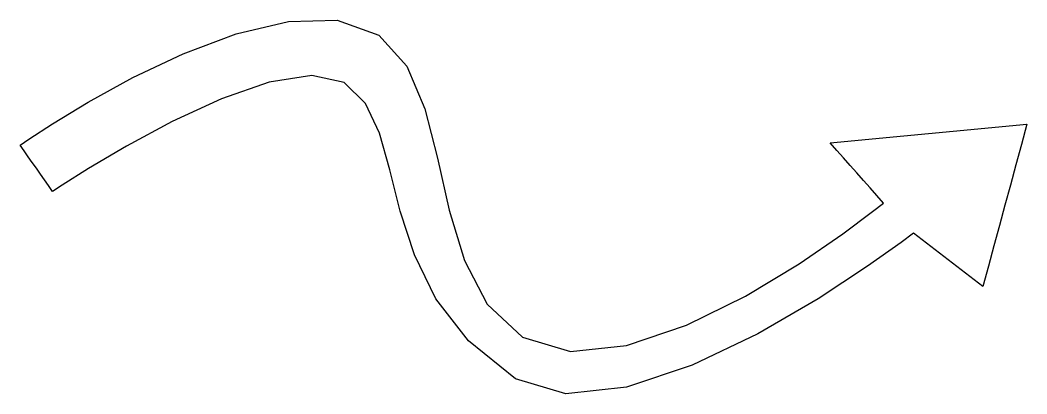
# Model space of a CAD drawing. Extents: x -61 to 63, y -18 to 28.
import ezdxf

# ---------------------------------------------------------------- set-up
doc = ezdxf.new("R2010")
doc.units = 0
doc.layers.add('Layer_1', color=7, linetype='CONTINUOUS')

msp = doc.modelspace()

# ---------------------------------------------------------------- linework, layer by layer
at = {"layer": 'Layer_1', "color": 7}
msp.add_lwpolyline([(-61.293812, 12.258775), (-60.233326, 12.988432), (-57.309137, 14.897928), (-52.907144, 17.568004), (-47.413257, 20.57942), (-41.21338, 23.512922), (-34.693411, 25.949268), (-28.239257, 27.469207), (-22.236823, 27.653495), (-17.092865, 25.803305), (-13.677274, 21.985429), (-11.453453, 16.750576), (-9.884797, 10.649459), (-8.434708, 4.23277), (-6.566583, -1.948743), (-3.743822, -7.344409), (0.570176, -11.403498), (6.491867, -13.148534), (13.412478, -12.428021), (20.780764, -9.930157), (28.045483, -6.343197), (34.655393, -2.355312), (40.059249, 1.34527), (43.705805, 4.070295), (45.043824, 5.131592), (44.224197, 6.058127), (43.40457, 6.984663), (42.584943, 7.911198), (41.765316, 8.837706), (40.945692, 9.764241), (40.126065, 10.690777), (39.306438, 11.617312), (38.486811, 12.543848), (41.515865, 12.828949), (44.54492, 13.114021), (47.573974, 13.399122), (50.603029, 13.684195), (53.632086, 13.969296), (56.66114, 14.254368), (59.690195, 14.539469), (62.719249, 14.824556), (62.042167, 12.330036), (61.365082, 9.83553), (60.688, 7.340996), (60.010918, 4.846491), (59.333836, 2.351985), (58.656751, -0.142549), (57.979668, -2.637055), (57.302586, -5.131561), (56.233509, -4.311931), (55.164431, -3.492329), (54.095354, -2.6727), (53.026273, -1.85307), (51.957196, -1.03344), (50.888118, -0.21381), (49.819041, 0.60582), (48.749963, 1.425449), (47.228591, 0.281123), (43.096011, -2.658334), (36.999545, -6.652569), (29.586504, -10.96134), (21.504204, -14.844267), (13.399964, -17.561079), (5.921095, -18.371452), (-0.285087, -16.53506), (-6.074994, -11.847292), (-10.069782, -6.661516), (-12.716601, -1.24474), (-14.462608, 4.135912), (-15.754954, 9.2134), (-17.040793, 13.72063), (-18.767279, 17.39058), (-21.381562, 19.956132), (-25.380583, 20.853712), (-30.60236, 20.027405), (-36.505676, 17.971656), (-42.54931, 15.180918), (-48.192035, 12.14964), (-52.892638, 9.372263), (-56.109895, 7.343226), (-57.302586, 6.557011), (-57.80149, 7.269735), (-58.300394, 7.982459), (-58.799295, 8.695183), (-59.298199, 9.407907), (-59.797103, 10.120603), (-60.296007, 10.833327), (-60.794908, 11.546051), (-61.293812, 12.258775)], dxfattribs=at)

doc.saveas('drawing.dxf')
